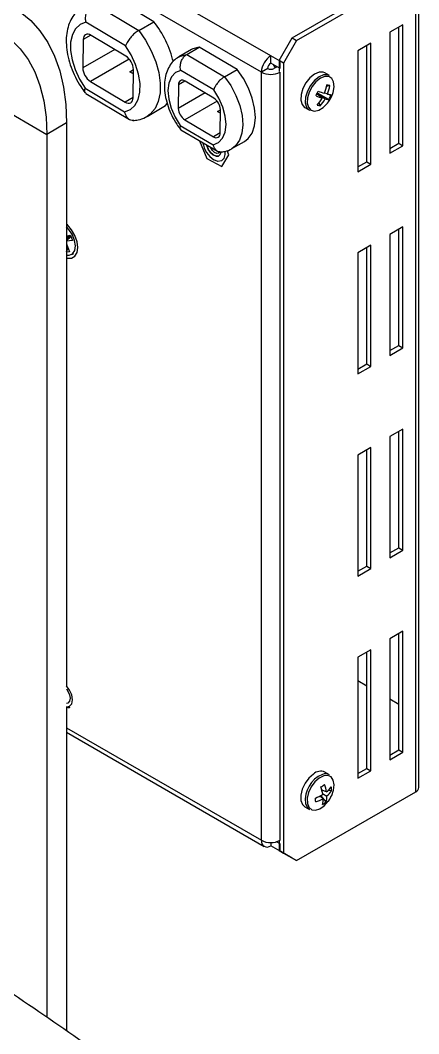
# Model space of a CAD drawing. Extents: x 17.3 to 113.1, y 4.8 to 84.5.
# Drawn here: x 85.14 to 87.83, y 12.36 to 19.19 of the extents above; entities that cross this region are included whole.
import ezdxf

# ---------------------------------------------------------------- set-up
doc = ezdxf.new("R2010")
doc.units = 0
doc.header["$MEASUREMENT"] = 0
doc.layers.add('OBJECT', color=7, linetype='CONTINUOUS')

msp = doc.modelspace()

# ---------------------------------------------------------------- linework, layer by layer
at = {"layer": 'OBJECT'}
for p, q in [((86.831, 18.9554), (84.1298, 20.5147)), ((86.7674, 18.8452), (84.0662, 20.4045)), ((87.8291, 14.0204), (87.8291, 19.5525)), ((86.976, 19.0758), (87.7803, 19.5402)), ((87.0042, 19.0595), (87.8086, 19.5239)), ((87.8086, 13.9918), (87.8086, 19.5239)), ((86.0416, 19.1854), (85.735, 19.3684)), ((85.6332, 19.3096), (85.9397, 19.1266)), ((85.851, 19.0215), (85.5838, 19.181)), ((85.9397, 19.1266), (86.0416, 19.1854)), ((87.7219, 19.1652), (87.6336, 19.1142)), ((87.6937, 18.365), (87.6937, 19.1489)), ((87.7219, 18.3486), (87.7219, 19.1652)), ((85.6167, 19.0942), (85.565, 19.0643)), ((85.8526, 18.9534), (85.6185, 19.0932)), ((86.8876, 18.9228), (86.976, 19.0758)), ((86.976, 19.0758), (87.0042, 19.0595)), ((87.6336, 19.1142), (87.6336, 18.2976)), ((85.565, 19.0643), (85.5621, 18.8739)), ((86.2635, 18.9644), (86.3483, 19.0134)), ((86.6038, 18.8635), (86.3483, 19.0134)), ((87.0042, 19.0595), (86.9158, 18.9064)), ((87.5063, 19.0407), (87.4179, 18.9897)), ((87.478, 18.2405), (87.478, 19.0244)), ((87.5063, 18.2241), (87.5063, 19.0407)), ((84.4353, 18.9356), (85.3192, 18.4254)), ((85.7775, 18.9983), (85.5621, 18.8739)), ((85.8757, 18.9335), (85.6138, 18.7823)), ((86.2955, 18.9972), (86.2106, 18.9482)), ((86.2635, 18.9644), (86.5189, 18.8145)), ((86.8946, 18.9187), (86.831, 18.9554)), ((86.831, 18.9064), (86.831, 18.9554)), ((87.4179, 18.9897), (87.4179, 18.1731)), ((86.8098, 18.8697), (86.7674, 18.8452)), ((86.8946, 18.8697), (86.831, 18.9064)), ((86.848, 18.8966), (86.8598, 18.8741)), ((86.8734, 18.8819), (86.8522, 18.8697)), ((86.9158, 18.9064), (86.8876, 18.9228)), ((86.8876, 18.9228), (86.8876, 18.8493)), ((86.8946, 18.8697), (86.8946, 18.9187)), ((86.9158, 18.9064), (86.9158, 13.5785)), ((85.8794, 18.848), (85.9043, 18.8624)), ((85.9039, 18.8334), (85.8794, 18.848)), ((85.8794, 18.848), (85.9039, 18.8359)), ((85.9015, 18.6714), (85.9043, 18.8618)), ((86.4455, 18.7264), (86.2228, 18.8571)), ((86.5189, 18.8145), (86.6038, 18.8635)), ((86.7674, 13.6642), (86.7674, 18.8452)), ((86.8946, 13.6642), (86.8946, 18.8452)), ((87.2262, 18.8219), (87.1955, 18.8396)), ((85.5773, 18.737), (85.8444, 18.5775)), ((85.6138, 18.7823), (85.848, 18.6426)), ((86.2079, 18.7593), (86.2067, 18.5999)), ((86.2514, 18.7844), (86.2079, 18.7593)), ((86.4472, 18.6694), (86.2521, 18.784)), ((87.2283, 18.7548), (87.2066, 18.7486)), ((85.5821, 18.7021), (85.877, 18.526)), ((85.9015, 18.6735), (85.848, 18.6426)), ((86.3877, 18.7044), (86.2067, 18.5999)), ((87.1773, 18.6701), (87.1419, 18.6979)), ((87.1441, 18.7026), (87.1982, 18.6643)), ((87.2226, 18.6614), (87.1449, 18.7043)), ((87.2136, 18.6973), (87.1938, 18.7056)), ((85.9965, 18.5469), (86.0983, 18.6057)), ((86.4689, 18.6501), (86.2502, 18.5238)), ((86.4895, 18.4339), (86.4907, 18.5933)), ((87.0605, 18.6058), (87.0912, 18.5881)), ((87.164, 18.6176), (87.1567, 18.6381)), ((86.2502, 18.5238), (86.4453, 18.4093)), ((86.4715, 18.5791), (86.4907, 18.5902)), ((86.4905, 18.568), (86.4715, 18.5791)), ((86.4715, 18.5791), (86.4905, 18.5698)), ((85.4521, 18.5021), (85.3192, 18.4254)), ((85.4521, 18.5021), (85.4521, 14.7066)), ((86.2201, 18.4855), (86.4428, 18.3548)), ((86.2246, 18.456), (86.4705, 18.3117)), ((85.3192, 18.4254), (85.3192, 12.4706)), ((86.4896, 18.4348), (86.4453, 18.4093)), ((86.3496, 18.3826), (86.3994, 18.2632)), ((86.5681, 18.329), (86.653, 18.378)), ((87.6336, 18.3303), (87.6937, 18.365)), ((87.6336, 18.2976), (87.7219, 18.3486)), ((87.6937, 18.365), (87.7219, 18.3486)), ((86.3994, 18.2632), (86.5014, 18.2092)), ((86.4812, 18.2806), (86.4813, 18.2806)), ((86.5014, 18.2092), (86.5487, 18.2864)), ((86.5487, 18.2864), (86.5362, 18.3162)), ((87.4179, 18.2058), (87.478, 18.2405)), ((87.4179, 18.1731), (87.5063, 18.2241)), ((87.478, 18.2405), (87.5063, 18.2241)), ((87.7219, 17.8016), (87.6336, 17.7505)), ((87.6937, 17.0014), (87.6937, 17.7852)), ((87.7219, 16.985), (87.7219, 17.8016)), ((85.4521, 17.7417), (85.4789, 17.7448)), ((85.4521, 17.733), (85.4767, 17.7445)), ((85.4521, 17.7223), (85.4803, 17.7413)), ((85.4832, 17.7339), (85.4521, 17.7101)), ((85.4927, 17.7102), (85.4521, 17.7055)), ((85.4789, 17.7448), (85.4927, 17.7102)), ((87.6336, 17.7505), (87.6336, 16.934)), ((85.4521, 17.6871), (85.4737, 17.6333)), ((85.4521, 17.6342), (85.463, 17.6599)), ((87.5063, 17.6771), (87.4179, 17.626)), ((87.478, 16.8769), (87.478, 17.6607)), ((87.5063, 16.8605), (87.5063, 17.6771)), ((85.4737, 17.6333), (85.4521, 17.6308)), ((85.4877, 17.615), (85.501, 17.6227)), ((87.4179, 17.626), (87.4179, 16.8095)), ((87.6336, 16.9667), (87.6937, 17.0014)), ((87.6336, 16.934), (87.7219, 16.985)), ((87.6937, 17.0014), (87.7219, 16.985)), ((87.4179, 16.8422), (87.478, 16.8769)), ((87.4179, 16.8095), (87.5063, 16.8605)), ((87.478, 16.8769), (87.5063, 16.8605)), ((87.7219, 16.4379), (87.6336, 16.3869)), ((87.6937, 15.6377), (87.6937, 16.4216)), ((87.7219, 15.6214), (87.7219, 16.4379)), ((87.6336, 16.3869), (87.6336, 15.5704)), ((87.5063, 16.3134), (87.4179, 16.2624)), ((87.478, 15.5132), (87.478, 16.2971)), ((87.5063, 15.4969), (87.5063, 16.3134)), ((87.4179, 16.2624), (87.4179, 15.4459)), ((87.6336, 15.603), (87.6937, 15.6377)), ((87.6336, 15.5704), (87.7219, 15.6214)), ((87.6937, 15.6377), (87.7219, 15.6214)), ((87.4179, 15.4785), (87.478, 15.5132)), ((87.4179, 15.4459), (87.5063, 15.4969)), ((87.478, 15.5132), (87.5063, 15.4969)), ((87.7219, 15.0743), (87.6336, 15.0233)), ((87.6937, 14.2741), (87.6937, 15.058)), ((87.7219, 14.2578), (87.7219, 15.0743)), ((87.6336, 15.0233), (87.6336, 14.2068)), ((87.5063, 14.9498), (87.4179, 14.8988)), ((87.478, 14.1496), (87.478, 14.9335)), ((87.5063, 14.1333), (87.5063, 14.9498)), ((87.4179, 14.8988), (87.4179, 14.0823)), ((87.4179, 14.7419), (87.478, 14.7072)), ((85.4521, 14.5649), (85.4521, 12.3778)), ((85.4735, 14.5691), (85.4736, 14.5692)), ((87.6336, 14.6174), (87.6937, 14.5827)), ((85.4521, 14.4235), (86.7674, 13.6642)), ((85.4521, 14.393), (86.786, 13.623)), ((87.6336, 14.2394), (87.6937, 14.2741)), ((87.6336, 14.2068), (87.7219, 14.2578)), ((87.6937, 14.2741), (87.7219, 14.2578)), ((87.4179, 14.1149), (87.478, 14.1496)), ((87.478, 14.1496), (87.5063, 14.1333)), ((87.2262, 14.1064), (87.1955, 14.1241)), ((87.4179, 14.0823), (87.5063, 14.1333)), ((87.0042, 13.5275), (87.8086, 13.9918)), ((87.1839, 13.9451), (87.1623, 13.9628)), ((87.204, 13.923), (87.1681, 13.9658)), ((87.2071, 13.9913), (87.1749, 14.0033)), ((87.1801, 14.0014), (87.1754, 14.0017)), ((87.1802, 13.9795), (87.2097, 13.963)), ((87.2413, 13.9976), (87.2163, 13.9991)), ((87.0605, 13.8902), (87.0912, 13.8725)), ((86.831, 13.649), (86.831, 13.6275)), ((86.8946, 13.5907), (86.831, 13.6275)), ((86.8946, 13.6397), (86.8698, 13.6541)), ((86.8876, 13.6606), (86.8876, 13.5948)), ((86.8946, 13.5907), (86.8946, 13.6397)), ((86.8876, 13.5948), (86.9158, 13.5785)), ((86.976, 13.5438), (86.8876, 13.5948)), ((86.9158, 13.5785), (87.0042, 13.5275)), ((87.0042, 13.5275), (86.976, 13.5438))]:
    msp.add_line(p, q, dxfattribs=at)
at = {"layer": 'OBJECT', "flags": 128}
for points in [[(84.2585, 19.1914), (84.3687, 19.2491), (84.4779, 19.2945), (84.5852, 19.3273), (84.6897, 19.3472), (84.7906, 19.354), (84.8869, 19.3477), (84.9778, 19.3282), (85.0627, 19.2959), (85.1406, 19.2508), (85.2111, 19.1936), (85.2734, 19.1245), (85.327, 19.0442), (85.3715, 18.9535), (85.4066, 18.853), (85.4318, 18.7436), (85.447, 18.6263), (85.4521, 18.5021)], [(84.2585, 19.0379), (84.3625, 19.092), (84.4655, 19.1338), (84.5664, 19.1629), (84.6644, 19.179), (84.7585, 19.1819), (84.8478, 19.1716), (84.9314, 19.1483), (85.0085, 19.1121), (85.0784, 19.0634), (85.1404, 19.0026), (85.194, 18.9304), (85.2385, 18.8475), (85.2735, 18.7545), (85.2988, 18.6526), (85.3141, 18.5425), (85.3192, 18.4254)], [(85.5838, 19.181), (85.545, 19.1661), (85.514, 19.138), (85.4921, 19.098), (85.4805, 19.0479), (85.4796, 18.9901), (85.4896, 18.9271), (85.5099, 18.862), (85.5395, 18.7976), (85.5773, 18.737)], [(85.6185, 19.0932), (85.6082, 19.0981), (85.5983, 19.1006), (85.5891, 19.1005), (85.581, 19.0977), (85.5743, 19.0925), (85.5693, 19.085), (85.5662, 19.0755), (85.565, 19.0643)], [(85.9397, 19.1266), (85.9857, 19.0605), (86.0243, 18.9893), (86.0544, 18.9156), (86.0746, 18.8419), (86.0845, 18.771), (86.0835, 18.7054), (86.0717, 18.6474), (86.0497, 18.599), (86.018, 18.5621), (85.9963, 18.5468)], [(85.8444, 18.5775), (85.8833, 18.5924), (85.9143, 18.6205), (85.9362, 18.6605), (85.9478, 18.7106), (85.9486, 18.7685), (85.9387, 18.8314), (85.9184, 18.8965), (85.8888, 18.9609), (85.851, 19.0215)], [(86.3483, 19.0134), (86.3057, 19.0025), (86.2955, 18.9972)], [(86.2088, 18.9471), (86.2209, 18.9535), (86.2635, 18.9644)], [(86.2228, 18.8571), (86.1871, 18.8418), (86.1599, 18.8129), (86.1427, 18.7718), (86.1366, 18.7211), (86.1419, 18.6637), (86.1583, 18.603), (86.1849, 18.5424), (86.2201, 18.4855)], [(86.5189, 18.8145), (86.561, 18.7539), (86.5957, 18.6882), (86.6214, 18.6205), (86.6371, 18.5535), (86.6422, 18.4902), (86.6363, 18.4334), (86.6197, 18.3853), (86.5932, 18.3483), (86.57, 18.3301)], [(86.653, 18.378), (86.678, 18.3973), (86.7045, 18.4343), (86.7211, 18.4823), (86.727, 18.5392), (86.722, 18.6025), (86.7063, 18.6695), (86.6805, 18.7372), (86.6459, 18.8028), (86.6038, 18.8635)], [(87.1955, 18.8396), (87.1849, 18.844), (87.1569, 18.8444), (87.1258, 18.8316), (87.0949, 18.807), (87.0676, 18.7732), (87.0469, 18.734), (87.0349, 18.6936), (87.0331, 18.6563), (87.0415, 18.6261), (87.0593, 18.6065), (87.0605, 18.6058)], [(87.2262, 18.8219), (87.2155, 18.8263), (87.1876, 18.8267), (87.1565, 18.8139), (87.1256, 18.7893), (87.0983, 18.7555), (87.0776, 18.7163), (87.0656, 18.6758), (87.0637, 18.6385), (87.0722, 18.6084), (87.0899, 18.5888), (87.0912, 18.5881)], [(87.2215, 18.8157), (87.1949, 18.8161), (87.1652, 18.8039), (87.1357, 18.7804), (87.1097, 18.7482), (87.0899, 18.7108), (87.0785, 18.6722), (87.0768, 18.6366), (87.0848, 18.6079), (87.1017, 18.5892), (87.1258, 18.5825), (87.1544, 18.5885), (87.1843, 18.6066), (87.2124, 18.6348), (87.2197, 18.6443)], [(87.2417, 18.6824), (87.2515, 18.7086), (87.2582, 18.7462), (87.255, 18.7788), (87.2423, 18.8028), (87.2215, 18.8157)], [(85.848, 18.6426), (85.8583, 18.6376), (85.8682, 18.6351), (85.8774, 18.6353), (85.8855, 18.638), (85.8921, 18.6432), (85.8972, 18.6507), (85.9003, 18.6602), (85.9015, 18.6714)], [(86.4428, 18.3548), (86.4785, 18.3701), (86.5057, 18.3991), (86.5229, 18.4401), (86.529, 18.4908), (86.5237, 18.5482), (86.5073, 18.6089), (86.4807, 18.6695), (86.4455, 18.7264)], [(87.2197, 18.6443), (87.2357, 18.6701), (87.2417, 18.6824)], [(86.0983, 18.6057), (86.1198, 18.6209), (86.1342, 18.6349)], [(86.4813, 18.2806), (86.478, 18.2791), (86.4613, 18.2782), (86.4424, 18.2868), (86.4241, 18.3035), (86.4093, 18.3258), (86.4002, 18.3504), (86.3996, 18.3533)], [(86.4877, 18.3052), (86.4787, 18.2976), (86.4658, 18.2969), (86.4512, 18.3035), (86.4371, 18.3164), (86.4257, 18.3337), (86.4229, 18.3396)], [(86.4241, 18.3035), (86.4423, 18.2867), (86.4613, 18.2781), (86.478, 18.279), (86.4899, 18.2893), (86.4951, 18.3054)], [(86.5212, 18.3096), (86.5217, 18.289), (86.5141, 18.2626), (86.4974, 18.2468), (86.4739, 18.2435), (86.4467, 18.2534)], [(85.4521, 17.5917), (85.4583, 17.5902), (85.4867, 17.5906), (85.5093, 17.6036), (85.5239, 17.6281), (85.5289, 17.6617), (85.5239, 17.701), (85.5093, 17.7423), (85.4867, 17.7815), (85.4583, 17.8147), (85.4521, 17.8203)], [(85.4521, 17.6108), (85.4711, 17.6096), (85.4937, 17.6192), (85.5082, 17.6411), (85.5129, 17.6725), (85.5072, 17.7098), (85.4918, 17.7484), (85.4686, 17.7836), (85.4521, 17.8012)], [(85.4499, 14.5651), (85.4521, 14.5648), (85.4737, 14.569), (85.4882, 14.5856), (85.4932, 14.6121), (85.4882, 14.6444), (85.4737, 14.6777), (85.4521, 14.7068), (85.4521, 14.7068)], [(85.4521, 14.5649), (85.4735, 14.5691), (85.4879, 14.5856), (85.4929, 14.6121), (85.4879, 14.6443), (85.4735, 14.6775), (85.452, 14.7065)], [(85.4736, 14.5692), (85.4736, 14.5692), (85.488, 14.5857), (85.4931, 14.6122), (85.488, 14.6444), (85.4736, 14.6776), (85.4521, 14.7066)], [(85.4521, 14.6848), (85.4617, 14.6707), (85.4724, 14.646), (85.4762, 14.6219), (85.4724, 14.6022), (85.4617, 14.5899), (85.4521, 14.5868)], [(87.1182, 14.1112), (87.0879, 14.0841), (87.0619, 14.0486), (87.0431, 14.0087), (87.0335, 13.9686), (87.0342, 13.9327), (87.0449, 13.9048), (87.0605, 13.8902)], [(87.158, 14.0837), (87.1291, 14.0578), (87.1043, 14.024), (87.0864, 13.9859), (87.0772, 13.9477), (87.0778, 13.9134), (87.0881, 13.8869), (87.107, 13.8709), (87.1324, 13.8672), (87.1616, 13.8763), (87.1914, 13.897), (87.2186, 13.9272), (87.2197, 13.9288)], [(87.2417, 13.9669), (87.254, 14.0024), (87.2583, 14.0391), (87.2528, 14.0699), (87.238, 14.0915), (87.2155, 14.1015), (87.1879, 14.0988), (87.158, 14.0837)], [(87.2197, 13.9288), (87.2402, 13.9637), (87.2417, 13.9669)], [(87.0651, 13.9135), (87.0756, 13.8871), (87.0912, 13.8725)]]:
    msp.add_lwpolyline(points, dxfattribs=at)
at = {"layer": 'OBJECT'}
for centre, radius, start, end in [((85.4814, 18.7453), 0.7124, 13.71385, 38.15782), ((85.7901, 18.8577), 0.1143, 2.0382, 56.83772), ((86.9055, 18.8389), 0.1383, 122.60531, 177.3948), ((85.6764, 18.878), 0.1143, 182.03811, 236.8379), ((86.8558, 18.8676), 0.0461, 122.60508, 177.39492), ((86.831, 18.9106), 0.0461, 242.61039, 297.38961), ((86.831, 18.968), 0.1383, 242.60964, 297.39036), ((86.2347, 18.7633), 0.0271, 49.9704, 188.37702), ((86.9193, 18.8109), 0.294, 338.48582, 350.06251), ((87.1767, 18.6078), 0.1558, 70.6663, 78.09704), ((86.9741, 18.7891), 0.2565, 339.03693, 352.31461), ((86.3955, 18.5894), 0.0953, 2.32672, 57.11874), ((86.4278, 19.0363), 0.7902, 333.65482, 336.12032), ((87.339, 19.1645), 0.5202, 247.02326, 251.89432), ((86.9443, 18.7974), 0.2655, 318.97651, 331.36855), ((87.605, 20.0927), 1.4494, 251.71928, 253.47729), ((86.9908, 18.7802), 0.2376, 316.82565, 330.80328), ((87.2206, 18.7498), 0.0884, 255.29041, 271.25451), ((87.2724, 18.9107), 0.2214, 254.61059, 260.79665), ((87.0404, 18.7732), 0.2208, 324.28141, 335.72397), ((87.0437, 18.764), 0.2062, 330.15943, 339.6157), ((86.3019, 18.6038), 0.0953, 182.32686, 237.1186), ((87.1793, 18.7097), 0.0933, 248.17233, 260.59101), ((86.4628, 18.43), 0.0271, 229.97045, 8.37673), ((86.5371, 18.3931), 0.1665, 188.25221, 237.09735), ((86.509, 18.3763), 0.1119, 191.85933, 220.63319), ((87.2509, 13.9361), 0.1872, 112.70182, 186.94937), ((87.1668, 14.0582), 0.0719, 66.4637, 132.50198), ((87.1996, 14.0519), 0.0606, 63.99602, 110.15433), ((86.5741, 14.9039), 1.0622, 304.05309, 305.63623), ((86.863, 13.9221), 0.3224, 9.14788, 18.38649), ((86.9617, 13.9477), 0.2492, 10.07263, 21.86603), ((87.0997, 14.1278), 0.1737, 308.1985, 323.27231), ((87.1147, 13.999), 0.1267, 359.36616, 11.37317), ((87.7941, 14.0239), 0.0352, 294.37521, 354.30383), ((87.0223, 14.2378), 0.3086, 290.74274, 301.00888), ((84.14, 13.6547), 3.0061, 5.11712, 5.62221), ((87.0578, 14.1611), 0.2502, 287.74077, 300.26536), ((87.047, 13.9395), 0.137, 345.97425, 2.34499), ((87.0867, 13.9601), 0.1231, 342.43999, 1.34418), ((87.1101, 14.0861), 0.1583, 309.00891, 326.01383), ((87.0404, 14.0577), 0.2208, 324.28141, 335.72397), ((87.1046, 14.0402), 0.1537, 299.36438, 310.32474), ((86.8062, 13.6579), 0.0393, 170.78579, 309.2033), ((86.831, 13.7871), 0.1383, 242.60964, 297.39036)]:
    msp.add_arc(centre, radius, start, end, dxfattribs=at)
for points, knots in [([(85.5684, 19.2891), (85.5571, 19.2824), (85.5315, 19.2669), (85.5003, 19.2312), (85.4745, 19.1864), (85.4576, 19.1347), (85.4495, 19.0767), (85.451, 19.0132), (85.4621, 18.9462), (85.4823, 18.8782), (85.5112, 18.8114), (85.5433, 18.7534), (85.5678, 18.7203), (85.5779, 18.7066)], [0, 0, 0, 0, 0.067781, 0.154467, 0.241719, 0.332181, 0.427215, 0.526237, 0.62725, 0.728243, 0.828823, 0.929194, 1, 1, 1, 1]), ([(85.5838, 19.181), (85.5838, 19.1811), (85.5821, 19.1889), (85.58, 19.2075), (85.5834, 19.2376), (85.5945, 19.268), (85.6115, 19.2939), (85.626, 19.3044), (85.6332, 19.3096)], [0, 0, 0, 0, 0.003689, 0.169182, 0.383484, 0.590873, 0.795386, 1, 1, 1, 1]), ([(85.9397, 19.1266), (85.9321, 19.1216), (85.9168, 19.1117), (85.8938, 19.0894), (85.8735, 19.0645), (85.859, 19.041), (85.853, 19.0272), (85.8511, 19.0216), (85.851, 19.0215)], [0, 0, 0, 0, 0.204614, 0.409127, 0.616517, 0.830818, 0.996312, 1, 1, 1, 1]), ([(86.2082, 18.9462), (86.1964, 18.9382), (86.172, 18.9215), (86.1448, 18.8848), (86.1249, 18.8413), (86.1139, 18.7912), (86.112, 18.7352), (86.1196, 18.675), (86.1366, 18.613), (86.1622, 18.5518), (86.1909, 18.5), (86.2125, 18.4712), (86.2209, 18.4599)], [0, 0, 0, 0, 0.0882691, 0.1831343, 0.2796804, 0.3809367, 0.4876307, 0.5978555, 0.7087579, 0.8192428, 0.9294756, 1, 1, 1, 1]), ([(86.2228, 18.8571), (86.2228, 18.8572), (86.2213, 18.8637), (86.2195, 18.8793), (86.2221, 18.9044), (86.2313, 18.9298), (86.2454, 18.9514), (86.2574, 18.9601), (86.2635, 18.9644)], [0, 0, 0, 0, 0.003688, 0.16918, 0.383479, 0.590872, 0.795386, 1, 1, 1, 1]), ([(86.5189, 18.8145), (86.5126, 18.8103), (86.4999, 18.802), (86.4807, 18.7833), (86.4639, 18.7625), (86.452, 18.7428), (86.4471, 18.7312), (86.4455, 18.7265), (86.4455, 18.7264)], [0, 0, 0, 0, 0.204614, 0.409128, 0.616519, 0.830817, 0.996312, 1, 1, 1, 1]), ([(85.5773, 18.737), (85.5772, 18.7369), (85.5753, 18.7313), (85.573, 18.7197), (85.5744, 18.7073), (85.5805, 18.7042), (85.5827, 18.7031)], [0, 0, 0, 0, 0.007352, 0.337262, 0.764473, 1, 1, 1, 1]), ([(85.9059, 18.5196), (85.8991, 18.5197), (85.8847, 18.5199), (85.8656, 18.533), (85.8518, 18.553), (85.8462, 18.5696), (85.8445, 18.5774), (85.8444, 18.5775)], [0, 0, 0, 0, 0.2382107, 0.5055913, 0.7818799, 0.9952438, 1, 1, 1, 1]), ([(85.9001, 18.5188), (85.9119, 18.5201), (85.9414, 18.5232), (85.9745, 18.533), (85.9924, 18.5455), (85.9957, 18.5477)], [0, 0, 0, 0, 0.3522508, 0.8805393, 1, 1, 1, 1]), ([(86.2201, 18.4855), (86.2201, 18.4854), (86.2185, 18.4807), (86.2167, 18.471), (86.218, 18.4605), (86.2232, 18.4578), (86.2251, 18.4569)], [0, 0, 0, 0, 0.007309, 0.335471, 0.760409, 1, 1, 1, 1]), ([(86.495, 18.3064), (86.4891, 18.3065), (86.4769, 18.3066), (86.4607, 18.3176), (86.449, 18.3343), (86.4443, 18.3482), (86.4428, 18.3547), (86.4428, 18.3548)], [0, 0, 0, 0, 0.244212, 0.509486, 0.783601, 0.995285, 1, 1, 1, 1]), ([(86.4903, 18.3057), (86.501, 18.3071), (86.5277, 18.3106), (86.5557, 18.3195), (86.5695, 18.3302), (86.5706, 18.331)], [0, 0, 0, 0, 0.382184, 0.952318, 1, 1, 1, 1]), ([(85.4542, 14.5616), (85.4588, 14.5603), (85.4669, 14.5581), (85.4735, 14.5614), (85.4764, 14.5628)], [0, 0, 0, 0, 0.562442, 1, 1, 1, 1]), ([(81.2065, 13.6856), (81.5551, 13.482), (82.2524, 13.0747), (83.2962, 12.4186), (84.3378, 11.7329), (85.029, 11.2467), (85.3746, 11.0036)], [0, 0, 0, 0, 0.25003, 0.500058, 0.750055, 1, 1, 1, 1]), ([(85.3634, 10.9868), (85.1991, 11.1032), (84.8648, 11.3401), (84.3539, 11.6911), (83.8255, 12.0456), (83.2952, 12.3916), (82.7676, 12.7265), (82.2473, 13.0477), (81.7232, 13.3629), (81.3725, 13.566), (81.1965, 13.6679)], [0, 0, 0, 0, 0.118989, 0.241992, 0.369009, 0.500039, 0.623805, 0.748387, 0.873785, 1, 1, 1, 1]), ([(87.1261, 11.1405), (87.0567, 11.1955), (86.8171, 11.3855), (86.3984, 11.7011), (85.8704, 12.0873), (85.3332, 12.4631), (84.8909, 12.7631), (84.6251, 12.934), (84.5435, 12.9864)], [0, 0, 0, 0, 0.0839488, 0.289789, 0.495873, 0.7021638, 0.9086263, 1, 1, 1, 1])]:
    msp.add_open_spline(points, degree=3, knots=knots, dxfattribs=at)

doc.saveas('drawing.dxf')
